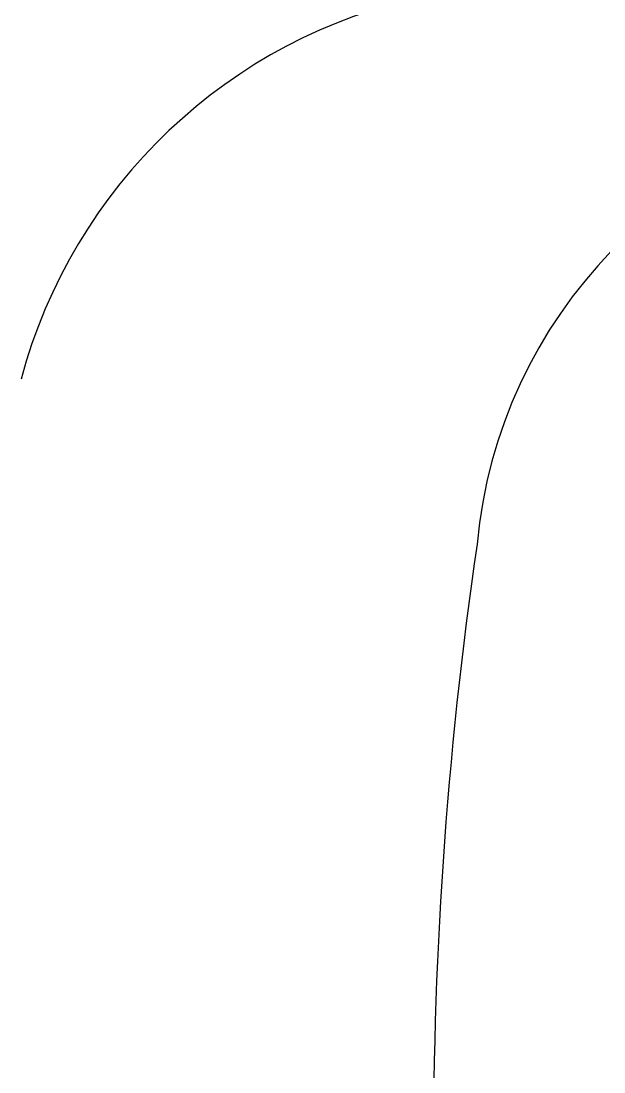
# Model space of a CAD drawing. Extents: x 408 to 498, y 628 to 778.
# Drawn here: x 447.917 to 448.875, y 648.214 to 649.941 of the extents above; entities that cross this region are included whole.
import ezdxf

# ---------------------------------------------------------------- set-up
doc = ezdxf.new("R2010")
doc.units = 0
doc.header["$MEASUREMENT"] = 0
doc.layers.add('1', color=4, linetype='Continuous')

# ---------------------------------------------------------------- blocks, each defined once
blk = doc.blocks.new('HSSCP')
at = {"layer": '1', "color": 3}
for centre, radius, start, end in [((-3.5082, -0.059), 0.7933, 96.8095, 174.8417), ((2.3432, -0.9653), 6.713, 171.62639, 189.52297)]:
    blk.add_arc(centre, radius, start, end, dxfattribs=at)
at = {"layer": '1', "color": 4}
blk.add_open_spline([(-4.3838, 0.9127), (-4.7059, 0.8445), (-4.9625, 0.6012), (-5.0477, 0.2832)], degree=3, dxfattribs=at)
blk = doc.blocks.new('2018 PULSE')
at = {"layer": '1'}
for points in [[(2.5852, 55.2663), (2.5249, 39.1845), (2.9708, 19.8964), (3.1666, 17.119), (3.3368, 14.7486), (4.076, 12.4939), (5.0128, 11.2199), (8.5349, 7.6978), (11.4048, 4.8279), (14.8236, 3.1822), (18.6583, 2.8454), (22.9583, 2.6773), (28.2623, 2.5156), (33.7875, 2.4038), (34.6936, 2.5406), (35.6321, 3.1396), (37.0166, 4.486), (38.1753, 5.6157), (38.9084, 6.2464), (39.7424, 6.5742), (40.5096, 6.6866), (41.6013, 6.6804), (43.1754, 6.6672), (48.9674, 6.6816)], [(69.2767, 3.4213), (61.7951, 3.1478), (61.795, 3.1478), (61.4486, 3.1714), (61.0029, 3.3046), (60.5196, 3.5328), (60.2223, 3.6647), (59.817, 3.7784), (59.6377, 3.7983), (57.8968, 3.7627), (56.3081, 3.7308), (55.6726, 3.7198), (54.9367, 3.7662), (54.4411, 3.9095), (53.8628, 4.2118), (53.0787, 4.6403), (51.9691, 5.2804), (51.1348, 5.934), (50.3592, 6.4081), (49.5201, 6.6858), (48.3228, 6.755), (47.1118, 6.7241), (45.4973, 6.7303), (41.3167, 6.7366), (40.4926, 6.7355), (39.861, 6.6733), (39.5556, 6.5871), (38.8387, 6.2728), (38.4067, 5.9875), (37.5971, 5.3537), (36.5999, 4.7534), (35.5843, 4.2287), (35.1523, 3.9654), (34.9487, 3.88), (34.3746, 3.7459), (33.7874, 3.7196), (32.5164, 3.7431), (31.2455, 3.7691), (29.9747, 3.8006), (29.5915, 3.7691), (28.9696, 3.5468), (28.4872, 3.3172), (27.9006, 3.1561), (27.6649, 3.1478), (26.5514, 3.184), (23.472, 3.2925), (21.5348, 3.3652), (20.1831, 3.421)]]:
    blk.add_spline(points, degree=3, dxfattribs=at)
at = {"layer": '1', "color": 3}
blk.add_blockref('HSSCP', (44.6643, 3.924), dxfattribs=at)

msp = doc.modelspace()

# ---------------------------------------------------------------- block references
at = {"layer": '1'}
msp.add_blockref('2018 PULSE', (408.3007, 645.1452), dxfattribs=at)

doc.saveas('drawing.dxf')
